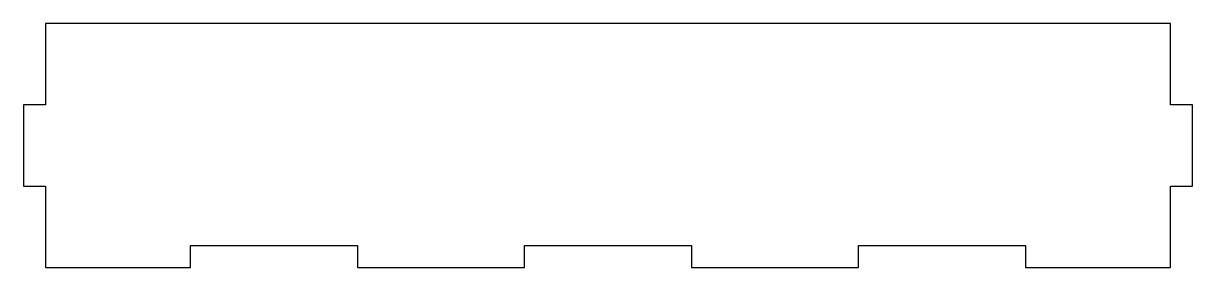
# Model space of a CAD drawing. Header units: inches. Extents: x -3.11 to 3.11, y 0 to 1.3.
import ezdxf

# ---------------------------------------------------------------- set-up
doc = ezdxf.new("R2010")
doc.units = ezdxf.units.IN
doc.header["$MEASUREMENT"] = 0

msp = doc.modelspace()

# ---------------------------------------------------------------- linework, layer by layer
msp.add_lwpolyline([(3.1102, 0.8661), (2.9921, 0.8661), (2.9921, 1.2992), (-2.9921, 1.2992), (-2.9921, 0.8661), (-3.1102, 0.8661), (-3.1102, 0.4331), (-2.9921, 0.4331), (-2.9921, 0), (-2.2216, 0), (-2.2216, 0.1181), (-1.333, 0.1181), (-1.333, 0), (-0.4443, 0), (-0.4443, 0.1181), (0.4443, 0.1181), (0.4443, 0), (1.333, 0), (1.333, 0.1181), (2.2216, 0.1181), (2.2216, 0), (2.9921, 0), (2.9921, 0.4331), (3.1102, 0.4331)], close=True)

doc.saveas('drawing.dxf')
